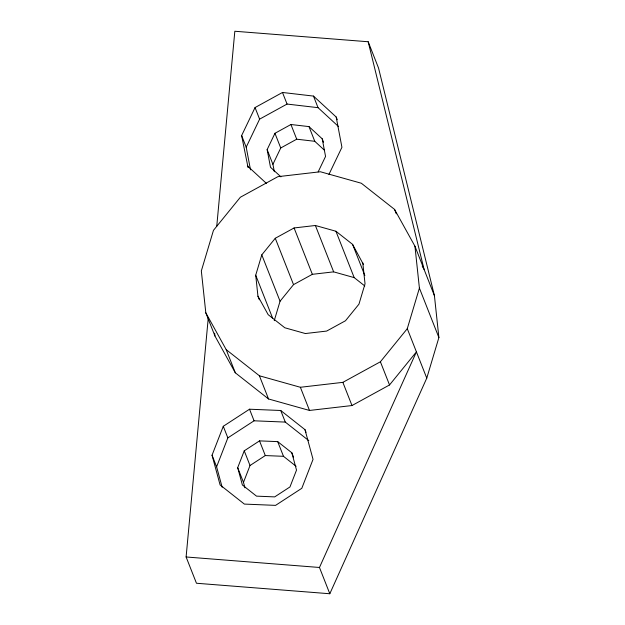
<?xml version="1.0" encoding="UTF-8"?>
<svg xmlns="http://www.w3.org/2000/svg" width="625" height="625" viewBox="0 0 625 625"><rect width="100%" height="100%" fill="white"/><g stroke="black" fill="none" stroke-linecap="round" stroke-linejoin="round"><path stroke-width="0.94" d="M216.758 226.211L234.828 31.25L368.18 41.75L378.531 68.023L434.422 295.672L438.891 337.555L426.766 378.141L329.812 593.75L196.461 583.25L186.109 556.977L208.312 317.391M259.359 299.781L257.953 296.211L255.711 275.211L261.789 254.867L275.266 238.273L294.086 227.961L315.383 225.492L335.922 231.25L352.57 244.359L363.492 264.602M274.25 320.648L280.055 301.227L293.531 284.633L312.352 274.32L333.648 271.859L354.188 277.617L364.781 285.953M205.812 312.82L226.203 349.641L259.406 375.781L300.375 387.273L342.859 382.352L380.398 361.781L407.281 328.68L419.406 288.102L414.938 246.211L394.547 209.391L361.336 183.242L320.375 171.758L277.883 176.672L240.344 197.25L213.461 230.344L201.336 270.93L205.812 312.82L214.938 336L235.328 372.82L268.539 398.969L309.5 410.453L351.992 405.539L389.531 384.961L416.414 351.867L319.469 567.477L329.812 593.75M304.984 429.656L313.039 459.367L301.805 488.297L275.57 505.375L244.359 504.086L220.094 484.93L212.047 455.211L223.281 426.289L249.516 409.211L280.727 410.492L304.984 429.656L306.039 432.328M222.148 487.234L216.609 466.805L227.844 437.883L254.078 420.797L285.289 422.086L308.797 440.648M291.828 452.781L296.516 470.094L289.977 486.938L274.695 496.891L256.516 496.141L242.383 484.977L237.695 467.672L244.242 450.828L259.516 440.875L277.695 441.625L291.828 452.781L293.531 457.102M244.961 487.82L243.477 482.359L250.023 465.508L265.305 455.562L283.484 456.313L296.125 466.297M248.078 167.633L241.633 135.586L255.047 107.562L282.484 92.469L313.477 96.086L336.188 117.016L337.242 119.695M250.508 169.875L246.203 147.18L259.609 119.148L287.055 104.062L318.047 107.672L338.625 126.648M280.922 176.867L270.484 167.242L267.141 149.617L274.953 133.297L290.938 124.508L308.984 126.609L322.211 138.805L323.57 142.258M274.336 171.727L272.922 164.305L280.734 147.984L296.719 139.195L314.773 141.297L324.516 150.281M318.156 171.891L325.555 156.43L322.211 138.805M328.938 174.43L341.93 147.281L336.188 117.016M186.109 556.977L319.469 567.477M247.375 165.852L266.539 183.516M422.211 266.047L424.07 269.391L368.18 41.75M257.953 296.211L268.172 314.672L284.82 327.773L305.359 333.539L326.656 331.07L345.477 320.758L358.953 304.164L365.031 283.82L362.789 262.82M414.938 246.211L434.422 295.672M394.547 209.391L396.297 213.844M419.406 288.102L438.891 337.555M407.281 328.68L426.766 378.141M313.477 96.086L318.047 107.672M308.984 126.609L314.773 141.297M352.57 244.359L364.859 275.562M282.484 92.469L287.055 104.062M335.922 231.25L354.188 277.617M290.938 124.508L296.719 139.195M380.398 361.781L389.531 384.961M315.383 225.492L333.648 271.859M274.953 133.297L280.734 147.984M255.047 107.562L259.609 119.148M267.141 149.617L272.922 164.305M294.086 227.961L312.352 274.32M342.859 382.352L351.992 405.539M241.633 135.586L246.203 147.18M275.266 238.273L293.531 284.633M261.789 254.867L280.055 301.227M300.375 387.273L309.5 410.453M255.711 275.211L272.57 318.008M280.727 410.492L285.289 422.086M259.406 375.781L268.539 398.969M277.695 441.625L283.484 456.313M226.203 349.641L235.328 372.82M249.516 409.211L254.078 420.797M259.516 440.875L265.305 455.562M244.242 450.828L250.023 465.508M223.281 426.289L227.844 437.883M237.695 467.672L243.477 482.359M212.047 455.211L216.609 466.805M214.633 333.148L214.938 336"/></g></svg>
